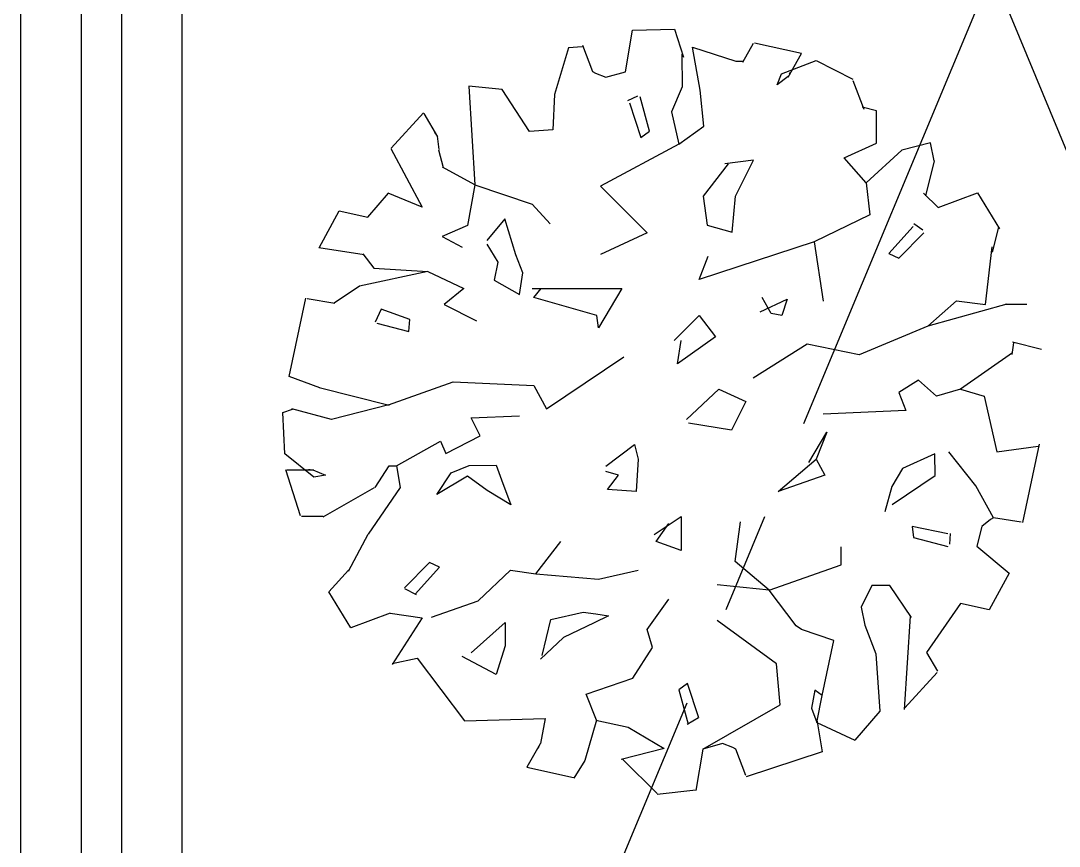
# Model space of a CAD drawing. Header units: millimetres. Extents: x 15495 to 166182, y -39946 to 18307.
# Drawn here: x 42041 to 43327, y 8578 to 9601 of the extents above; entities that cross this region are included whole.
import ezdxf

# ---------------------------------------------------------------- set-up
doc = ezdxf.new("R2010")
doc.units = ezdxf.units.MM
doc.header["$LTSCALE"] = 1000
doc.linetypes.add('CENTER', pattern=[2, 1.25, -0.25, 0.25, -0.25])
doc.layers.get('0').update_dxf_attribs({"linetype": 'CONTINUOUS'})
for name, color, linetype in [('SF-A_ELSE-100', 6, 'CONTINUOUS'), ('SF-A_ELSE-50', 6, 'CONTINUOUS'), ('SF-F_HIDE-100', 12, 'CONTINUOUS'), ('SF-F_HIDE-50', 12, 'CONTINUOUS'), ('SF_A_GARD', 3, 'CONTINUOUS')]:
    doc.layers.add(name, color=color, linetype=linetype)

# ---------------------------------------------------------------- blocks, each defined once
blk = doc.blocks.new('SF-BLOCK_100')
at = {"layer": 'SF-A_ELSE-100'}
for p, q in [((12200, 7800), (12200, 11050)), ((12125, 7880), (12125, 10975)), ((12075, 10925), (12075, 7880)), ((12000, 7800), (12000, 10850))]:
    blk.add_line(p, q, dxfattribs=at)
at = {"layer": 'SF-F_HIDE-100', "linetype": 'CENTER', "ltscale": 0.5}
for p, q in [((12014.11, 12600), (14200, 7325)), ((12200, 7325), (14400, 12600))]:
    blk.add_line(p, q, dxfattribs=at)
at = {"layer": 'SF_A_GARD'}
for p, q in [((12748.96, 9606.56), (12757.75, 9657.95)), ((12757.75, 9657.95), (12809.68, 9659.12)), ((12809.68, 9659.12), (12820.77, 9624.59)), ((12678.56, 9636.23), (12661.06, 9578.22)), ((12695.25, 9637.44), (12678.56, 9636.23)), ((12695.88, 9639.38), (12708.07, 9606.79)), ((12832.29, 9637.1), (12859.06, 9628.34)), ((12841.49, 9583.7), (12832.29, 9637.1)), ((12894.27, 9618.59), (12907.51, 9641.82)), ((12909.03, 9642.22), (12967.21, 9629.57)), ((12818.97, 9628.12), (12819.19, 9588.03)), ((12859.06, 9628.34), (12885.84, 9619.58)), ((12966.65, 9628.62), (12950.1, 9599.59)), ((12885.84, 9619.58), (12894.75, 9619.63)), ((12942.37, 9603.99), (12985.18, 9620.61)), ((12985.18, 9620.61), (13030.79, 9597.18)), ((12708.07, 9606.79), (12711.94, 9604.58)), ((12711.94, 9604.58), (12724.66, 9599.9)), ((12724.66, 9599.9), (12748.96, 9606.56)), ((12937.14, 9590.31), (12942.37, 9603.99)), ((12950.66, 9600.54), (12937.14, 9590.31)), ((12952.31, 9603.46), (12953.41, 9605.4)), ((12555.19, 9588.77), (12562.55, 9466.29)), ((12596.43, 9584.54), (12555.19, 9588.77)), ((12630.13, 9532.38), (12596.43, 9584.54)), ((12819.19, 9588.03), (12806, 9556.77)), ((12846.19, 9539.17), (12841.49, 9583.7)), ((13030.63, 9595.79), (13044.19, 9560.22)), ((12661.06, 9578.22), (12659.07, 9534.77)), ((12763.78, 9576.31), (12751.5, 9570.49)), ((12778.89, 9533.09), (12767.24, 9575.62)), ((12753.85, 9567.87), (12767.99, 9525.2)), ((13059.93, 9558.17), (13042.09, 9562.53)), ((13060.15, 9518.08), (13059.93, 9558.17)), ((12458.74, 9511.67), (12498.78, 9555.73)), ((12499.33, 9554.76), (12516.2, 9525.92)), ((12806, 9556.77), (12815.13, 9516.73)), ((12659.07, 9534.77), (12630.13, 9532.38)), ((12767.99, 9525.2), (12778.89, 9533.09)), ((12815.13, 9516.73), (12846.19, 9539.17)), ((12513.95, 9529.77), (12512.82, 9531.69)), ((12515.65, 9526.88), (12517.75, 9510.05)), ((12458.59, 9511.31), (12497.42, 9438.57)), ((12517.63, 9509.96), (12523.32, 9487.72)), ((12815.13, 9516.73), (12717.99, 9464.79)), ((13020.15, 9500.04), (13060.15, 9518.08)), ((13091.38, 9509.34), (13047.05, 9469)), ((13126.97, 9518.45), (13091.38, 9509.34)), ((13131.55, 9496.19), (13126.97, 9518.45)), ((12907.58, 9497.12), (12871.96, 9492.47)), ((12885.55, 9452.45), (12907.58, 9497.12)), ((13047.05, 9469), (13020.15, 9500.04)), ((13131.42, 9496.1), (13120.52, 9452.61)), ((12562.55, 9466.29), (12522.33, 9488.35)), ((12876.42, 9492.5), (12845.45, 9452.23)), ((13047.05, 9469), (13051.86, 9429.2)), ((12454.99, 9456.16), (12429.54, 9426.5)), ((12497.42, 9438.57), (12454.99, 9456.16)), ((12562.55, 9466.29), (12553.29, 9415.85)), ((12562.55, 9466.29), (12633.42, 9442.54)), ((12717.99, 9464.79), (12775.86, 9406.95)), ((13118.4, 9456.05), (13136.32, 9438.33)), ((13136.32, 9438.33), (13185.22, 9456.41)), ((13185.22, 9456.41), (13212.2, 9412.02)), ((12633.42, 9442.54), (12655.67, 9418.08)), ((12845.45, 9452.23), (12850.11, 9416.62)), ((12881.34, 9407.88), (12885.55, 9452.45)), ((12369.47, 9388.52), (12394.43, 9434.08)), ((12394.43, 9434.08), (12429.88, 9426.42)), ((13051.86, 9429.2), (12982.86, 9395.83)), ((12599.46, 9424.13), (12577.33, 9397.28)), ((12613.07, 9379.66), (12599.46, 9424.13)), ((12850.11, 9416.62), (12881.34, 9407.88)), ((13117.53, 9410.36), (13106.35, 9418.1)), ((12553.29, 9415.85), (12522.13, 9402.51)), ((12775.86, 9406.95), (12717.99, 9380.26)), ((13105.26, 9414.75), (13075.37, 9381.17)), ((13087.66, 9375.67), (13118.66, 9407.03)), ((13210.94, 9414.12), (13203.32, 9382.9)), ((12522.13, 9402.51), (12546.61, 9389.16)), ((12577.35, 9392.83), (12590.84, 9370.62)), ((12982.86, 9395.83), (12840.41, 9349.12)), ((12982.86, 9395.83), (12993.99, 9322.43)), ((12369.05, 9388.85), (12425.34, 9380.25)), ((12423.84, 9380.91), (12437.3, 9363.17)), ((12622.1, 9357.43), (12613.07, 9379.66)), ((12840.41, 9349.12), (12851.54, 9378.04)), ((13075.37, 9381.17), (13087.66, 9375.67)), ((13194.9, 9318.34), (13203.42, 9389.67)), ((12590.84, 9370.62), (12586.51, 9348.32)), ((12504.15, 9359.09), (12419.61, 9340.79)), ((12437.3, 9363.17), (12504.15, 9359.09)), ((12504.15, 9359.09), (12548.84, 9338)), ((12617.79, 9330.68), (12622.1, 9357.43)), ((12419.43, 9340.68), (12388.36, 9319.91)), ((12586.51, 9348.32), (12617.79, 9330.68)), ((12332.55, 9228.87), (12353.12, 9326.06)), ((12548.84, 9338), (12524.35, 9317.98)), ((12633.42, 9338), (12744.7, 9338)), ((12635.64, 9326.88), (12644.54, 9338)), ((12713.54, 9304.64), (12635.64, 9326.88)), ((12744.7, 9338), (12715.77, 9289.07)), ((12929.44, 9306.86), (12918.31, 9326.88)), ((12354.63, 9325.66), (12388.94, 9319.92)), ((12524.35, 9317.98), (12564.42, 9297.96)), ((12916.09, 9309.09), (12949.47, 9324.66)), ((12949.47, 9324.66), (12942.8, 9304.64)), ((13123.77, 9291.22), (13159.24, 9322.61)), ((13221.63, 9318.49), (13123.77, 9291.22)), ((13159.24, 9322.61), (13194.9, 9318.34)), ((13219.4, 9318.5), (13246.13, 9318.64)), ((12446.38, 9312.21), (12438.94, 9296.24)), ((12482.14, 9299.58), (12446.38, 9312.21)), ((12715.77, 9289.07), (12713.54, 9304.64)), ((12809.25, 9273.5), (12840.41, 9304.64)), ((12840.41, 9304.64), (12860.44, 9277.94)), ((12942.8, 9304.64), (12929.44, 9306.86)), ((12441.02, 9294.88), (12480.64, 9284.5)), ((12480.64, 9284.5), (12482.14, 9299.58)), ((13123.77, 9291.22), (13038.5, 9255.7)), ((12860.44, 9277.94), (12813.7, 9244.58)), ((12813.7, 9244.58), (12818.15, 9273.5)), ((12973.95, 9269.05), (12907.18, 9226.79)), ((13038.5, 9255.7), (12973.95, 9269.05)), ((13229.6, 9270.58), (13227.46, 9256.09)), ((13228.54, 9271.73), (13264.23, 9263.02)), ((12651.22, 9188.97), (12746.93, 9253.48)), ((13228.61, 9258.37), (13164.26, 9213.46)), ((12370.4, 9214.88), (12332.55, 9228.87)), ((13111.95, 9224.56), (13087.47, 9208.99)), ((13134.21, 9204.54), (13111.95, 9224.56)), ((12369.72, 9215.39), (12456.16, 9193.59)), ((12455.34, 9193.8), (12535.48, 9222.34)), ((12535.48, 9222.34), (12635.64, 9217.89)), ((12635.64, 9217.89), (12651.22, 9188.97)), ((12824.83, 9175.63), (12864.89, 9213.44)), ((12864.89, 9213.44), (12898.28, 9197.87)), ((13164.26, 9213.46), (13134.21, 9204.54)), ((13164.26, 9213.46), (13193.27, 9204.71)), ((12898.28, 9197.87), (12880.47, 9162.28)), ((13087.47, 9208.99), (13096.37, 9186.75)), ((13193.27, 9204.71), (13209.24, 9135.74)), ((12324.78, 9184.51), (12336.46, 9188.47)), ((12384.88, 9175.77), (12335.8, 9188.86)), ((12456.06, 9193.98), (12384.88, 9175.77)), ((13096.37, 9186.75), (12993.99, 9182.3)), ((12327.3, 9133.18), (12324.79, 9184.39)), ((12557.74, 9177.85), (12617.84, 9180.08)), ((12568.87, 9155.61), (12557.74, 9177.85)), ((12880.47, 9162.28), (12827.06, 9171.18)), ((12976.18, 9122.24), (12998.44, 9160.06)), ((12998.44, 9160.06), (12985.09, 9126.69)), ((12465.38, 9118.3), (12519.9, 9148.94)), ((12519.9, 9148.94), (12526.58, 9133.36)), ((12526.58, 9133.36), (12568.87, 9155.61)), ((12363.1, 9104.42), (12327.3, 9133.18)), ((12724.67, 9117.79), (12760.28, 9144.49)), ((12760.28, 9144.49), (12764.74, 9126.69)), ((13183.18, 9093.33), (13149.79, 9135.59)), ((13209.24, 9135.74), (13260.44, 9142.71)), ((13261.33, 9145.09), (13240.75, 9047.9)), ((12764.74, 9126.69), (12762.51, 9086.66)), ((12938.34, 9086.66), (12985.09, 9126.69)), ((12985.09, 9126.69), (12996.21, 9106.68)), ((13132.34, 9133.05), (13092.34, 9115)), ((13132.48, 9106.32), (13132.34, 9133.05)), ((12346.65, 9056.43), (12328.52, 9113.14)), ((12329.63, 9113.14), (12363.04, 9113.32)), ((12358.59, 9113.29), (12356.36, 9113.28)), ((12361.94, 9113.32), (12377.56, 9106.73)), ((12438.8, 9091.42), (12456.48, 9118.25)), ((12456.48, 9118.25), (12465.38, 9118.3)), ((12465.38, 9118.3), (12469.98, 9091.59)), ((12515.59, 9082.87), (12533.26, 9109.69)), ((12533.26, 9109.69), (12555.49, 9118.73)), ((12555.49, 9118.73), (12588.9, 9118.91)), ((12588.9, 9118.91), (12595.68, 9101.12)), ((12740.25, 9106.68), (12724.67, 9111.12)), ((13092.34, 9115), (13079.1, 9092.66)), ((12377.56, 9106.73), (12363.1, 9104.42)), ((12553.33, 9105.35), (12515.59, 9082.87)), ((12577.93, 9087.66), (12553.33, 9105.35)), ((12595.68, 9101.12), (12606.99, 9070)), ((12726.9, 9088.88), (12740.25, 9106.68)), ((12996.21, 9106.68), (12938.34, 9086.66)), ((13079.22, 9070.38), (13132.48, 9106.32)), ((12374.5, 9055.03), (12438.34, 9091.58)), ((12469.98, 9091.59), (12430.21, 9033.46)), ((12606.99, 9070), (12577.93, 9087.66)), ((12762.51, 9086.66), (12726.9, 9088.88)), ((13079.1, 9092.66), (13070.36, 9061.43)), ((13204.93, 9054.04), (13183.18, 9093.33)), ((12374.5, 9055.47), (12347.77, 9055.32)), ((12784.77, 9033.27), (12818.15, 9055.51)), ((12786.99, 9024.38), (12802.57, 9046.62)), ((12818.15, 9055.51), (12818.15, 9013.25)), ((12884.92, 8999.91), (12891.6, 9048.84)), ((13190.68, 9043.13), (13184.29, 9018.76)), ((13201.09, 9051.8), (13190.68, 9043.13)), ((13204.93, 9054.04), (13201.09, 9051.8)), ((13239.25, 9048.31), (13204.93, 9054.04)), ((12429.75, 9033.06), (12405.5, 8987.26)), ((13148.34, 9033.86), (13104.32, 9042.95)), ((13104.32, 9042.95), (13105.7, 9029.56)), ((13150.68, 9021.04), (13151.79, 9034.59)), ((12637.87, 8984.34), (12669.03, 9024.38)), ((12818.15, 9013.25), (12786.99, 9024.38)), ((13016.24, 8995.46), (13016.24, 9017.7)), ((13105.7, 9029.56), (13148.36, 9018.39)), ((13184.29, 9018.76), (13224.4, 8985.44)), ((12506.24, 8998.3), (12475.23, 8966.94)), ((12488.63, 8959.22), (12518.52, 8992.8)), ((12518.52, 8992.8), (12506.24, 8998.3)), ((12927.22, 8964.32), (12884.92, 8999.91)), ((12927.22, 8964.32), (13016.24, 8995.46)), ((12381.7, 8961.95), (12406.05, 8988.81)), ((12566.64, 8950.97), (12606.71, 8988.79)), ((12606.71, 8988.79), (12637.87, 8984.34)), ((12637.87, 8984.34), (12715.77, 8977.66)), ((12715.77, 8977.66), (12764.74, 8988.79)), ((13224.4, 8985.44), (13199.45, 8939.89)), ((12475.22, 8966.48), (12489.74, 8958.76)), ((12927.22, 8964.32), (12862.67, 8970.99)), ((13054.26, 8970.07), (13041.04, 8943.27)), ((13076.54, 8970.2), (13054.26, 8970.07)), ((13103.49, 8930.25), (13076.54, 8970.2)), ((12408.68, 8917.56), (12381.7, 8961.95)), ((12775.86, 8915.38), (12802.57, 8953.2)), ((12960.6, 8919.83), (12927.22, 8964.32)), ((12508.77, 8930.95), (12566.64, 8950.97)), ((13041.04, 8943.27), (13045.63, 8921.02)), ((13164, 8947.55), (13122.05, 8886.89)), ((13199.45, 8939.89), (13164, 8947.55)), ((12457.58, 8935.64), (12408.68, 8917.56)), ((12457.57, 8935.76), (12497.14, 8929.85)), ((12497.14, 8929.85), (12460.15, 8872.29)), ((12645.89, 8883.1), (12656.78, 8927.71)), ((12656.78, 8927.71), (12696.82, 8936.85)), ((12696.82, 8936.85), (12712.43, 8934.71)), ((12728.03, 8932.57), (12710.26, 8923.55)), ((12712.43, 8934.71), (12728.03, 8932.57)), ((13101.59, 8932.05), (13094.44, 8816.17)), ((12557.74, 8886.47), (12600.03, 8924.28)), ((12600.03, 8924.28), (12600.03, 8895.36)), ((12710.26, 8923.55), (12672.5, 8905.53)), ((12782.54, 8893.14), (12775.86, 8915.38)), ((12936.12, 8873.12), (12862.67, 8926.51)), ((12967.28, 8915.38), (12960.6, 8919.83)), ((13007.34, 8902.04), (12967.28, 8915.38)), ((13045.63, 8921.02), (13059.19, 8885.45)), ((12672.5, 8905.53), (12643.68, 8878.64)), ((12992.65, 8833.86), (13007.34, 8902.04)), ((12600.03, 8895.36), (12588.9, 8859.77)), ((12758.06, 8855.33), (12782.54, 8893.14)), ((12460.03, 8873.23), (12491.18, 8880.08)), ((12491.18, 8880.08), (12549.52, 8802.44)), ((12588.9, 8859.77), (12546.61, 8882.02)), ((13059.19, 8885.45), (13064.03, 8814.2)), ((13122.05, 8886.89), (13135.55, 8863.82)), ((12940.57, 8821.96), (12936.12, 8873.12)), ((12700.19, 8835.31), (12758.06, 8855.33)), ((13135.15, 8862.3), (13095.1, 8818.24)), ((12825.9, 8848.77), (12814.99, 8840.88)), ((12814.99, 8840.88), (12826.65, 8798.35)), ((12840.04, 8806.1), (12825.9, 8848.77)), ((12983.71, 8840.5), (12979.38, 8818.2)), ((12992.65, 8833.86), (12983.71, 8840.5)), ((12713.09, 8803.14), (12700.19, 8835.31)), ((12986.16, 8800.41), (12992.65, 8833.86)), ((12844.93, 8767.41), (12940.57, 8821.96)), ((12979.38, 8818.2), (12986.16, 8800.41)), ((13064.03, 8814.2), (13033.04, 8778.38)), ((12549.52, 8802.44), (12649.74, 8805.22)), ((12649.56, 8805.1), (12643.61, 8774.16)), ((12713.12, 8803.26), (12698.92, 8753.05)), ((12712.15, 8803.35), (12752.29, 8794.66)), ((12825.57, 8798), (12839.45, 8806.43)), ((12986.06, 8803.64), (12992.86, 8763.86)), ((12986.16, 8800.41), (13033.05, 8778.4)), ((12752.29, 8794.66), (12796.98, 8768.18)), ((12627.24, 8745.36), (12643.79, 8774.37)), ((12869.23, 8774.07), (12844.93, 8767.41)), ((12881.95, 8769.39), (12869.23, 8774.07)), ((12641.58, 8770.51), (12640.48, 8768.58)), ((12796.98, 8768.18), (12743.6, 8754.52)), ((12844.93, 8767.41), (12836.13, 8716.02)), ((12885.81, 8767.18), (12881.95, 8769.39)), ((12898, 8734.59), (12885.81, 8767.18)), ((12992.86, 8763.86), (12898.41, 8733.09)), ((12698.86, 8753.03), (12685.05, 8731.23)), ((12745.81, 8754.52), (12788.37, 8712.43)), ((12684.86, 8731.75), (12626.68, 8744.4)), ((12788.18, 8711.47), (12836.05, 8716.75))]:
    blk.add_line(p, q, dxfattribs=at)
blk = doc.blocks.new('SF-BLOCK_50')
at = {"layer": 'SF-A_ELSE-50'}
for p, q in [((12200, 7800), (12200, 11050)), ((12125, 7880), (12125, 10975)), ((12075, 10925), (12075, 7880)), ((12000, 7800), (12000, 10850))]:
    blk.add_line(p, q, dxfattribs=at)
at = {"layer": 'SF-F_HIDE-50', "linetype": 'CENTER', "ltscale": 0.5}
for p, q in [((12014.11, 12600), (14200, 7325)), ((12200, 7325), (14400, 12600))]:
    blk.add_line(p, q, dxfattribs=at)
at = {"layer": 'SF_A_GARD'}
for p, q in [((12748.96, 9606.56), (12757.75, 9657.95)), ((12757.75, 9657.95), (12809.68, 9659.12)), ((12809.68, 9659.12), (12820.77, 9624.59)), ((12678.56, 9636.23), (12661.06, 9578.22)), ((12695.25, 9637.44), (12678.56, 9636.23)), ((12695.88, 9639.38), (12708.07, 9606.79)), ((12832.29, 9637.1), (12859.06, 9628.34)), ((12841.49, 9583.7), (12832.29, 9637.1)), ((12894.27, 9618.59), (12907.51, 9641.82)), ((12909.03, 9642.22), (12967.21, 9629.57)), ((12818.97, 9628.12), (12819.19, 9588.03)), ((12859.06, 9628.34), (12885.84, 9619.58)), ((12966.65, 9628.62), (12950.1, 9599.59)), ((12885.84, 9619.58), (12894.75, 9619.63)), ((12942.37, 9603.99), (12985.18, 9620.61)), ((12985.18, 9620.61), (13030.79, 9597.18)), ((12708.07, 9606.79), (12711.94, 9604.58)), ((12711.94, 9604.58), (12724.66, 9599.9)), ((12724.66, 9599.9), (12748.96, 9606.56)), ((12937.14, 9590.31), (12942.37, 9603.99)), ((12950.66, 9600.54), (12937.14, 9590.31)), ((12952.31, 9603.46), (12953.41, 9605.4)), ((12555.19, 9588.77), (12562.55, 9466.29)), ((12596.43, 9584.54), (12555.19, 9588.77)), ((12630.13, 9532.38), (12596.43, 9584.54)), ((12819.19, 9588.03), (12806, 9556.77)), ((12846.19, 9539.17), (12841.49, 9583.7)), ((13030.63, 9595.79), (13044.19, 9560.22)), ((12661.06, 9578.22), (12659.07, 9534.77)), ((12763.78, 9576.31), (12751.5, 9570.49)), ((12778.89, 9533.09), (12767.24, 9575.62)), ((12753.85, 9567.87), (12767.99, 9525.2)), ((13059.93, 9558.17), (13042.09, 9562.53)), ((13060.15, 9518.08), (13059.93, 9558.17)), ((12458.74, 9511.67), (12498.78, 9555.73)), ((12499.33, 9554.76), (12516.2, 9525.92)), ((12806, 9556.77), (12815.13, 9516.73)), ((12659.07, 9534.77), (12630.13, 9532.38)), ((12767.99, 9525.2), (12778.89, 9533.09)), ((12815.13, 9516.73), (12846.19, 9539.17)), ((12513.95, 9529.77), (12512.82, 9531.69)), ((12515.65, 9526.88), (12517.75, 9510.05)), ((12458.59, 9511.31), (12497.42, 9438.57)), ((12517.63, 9509.96), (12523.32, 9487.72)), ((12815.13, 9516.73), (12717.99, 9464.79)), ((13020.15, 9500.04), (13060.15, 9518.08)), ((13091.38, 9509.34), (13047.05, 9469)), ((13126.97, 9518.45), (13091.38, 9509.34)), ((13131.55, 9496.19), (13126.97, 9518.45)), ((12907.58, 9497.12), (12871.96, 9492.47)), ((12885.55, 9452.45), (12907.58, 9497.12)), ((13047.05, 9469), (13020.15, 9500.04)), ((13131.42, 9496.1), (13120.52, 9452.61)), ((12562.55, 9466.29), (12522.33, 9488.35)), ((12876.42, 9492.5), (12845.45, 9452.23)), ((13047.05, 9469), (13051.86, 9429.2)), ((12454.99, 9456.16), (12429.54, 9426.5)), ((12497.42, 9438.57), (12454.99, 9456.16)), ((12562.55, 9466.29), (12553.29, 9415.85)), ((12562.55, 9466.29), (12633.42, 9442.54)), ((12717.99, 9464.79), (12775.86, 9406.95)), ((13118.4, 9456.05), (13136.32, 9438.33)), ((13136.32, 9438.33), (13185.22, 9456.41)), ((13185.22, 9456.41), (13212.2, 9412.02)), ((12633.42, 9442.54), (12655.67, 9418.08)), ((12845.45, 9452.23), (12850.11, 9416.62)), ((12881.34, 9407.88), (12885.55, 9452.45)), ((12369.47, 9388.52), (12394.43, 9434.08)), ((12394.43, 9434.08), (12429.88, 9426.42)), ((13051.86, 9429.2), (12982.86, 9395.83)), ((12599.46, 9424.13), (12577.33, 9397.28)), ((12613.07, 9379.66), (12599.46, 9424.13)), ((12850.11, 9416.62), (12881.34, 9407.88)), ((13117.53, 9410.36), (13106.35, 9418.1)), ((12553.29, 9415.85), (12522.13, 9402.51)), ((12775.86, 9406.95), (12717.99, 9380.26)), ((13105.26, 9414.75), (13075.37, 9381.17)), ((13087.66, 9375.67), (13118.66, 9407.03)), ((13210.94, 9414.12), (13203.32, 9382.9)), ((12522.13, 9402.51), (12546.61, 9389.16)), ((12577.35, 9392.83), (12590.84, 9370.62)), ((12982.86, 9395.83), (12840.41, 9349.12)), ((12982.86, 9395.83), (12993.99, 9322.43)), ((12369.05, 9388.85), (12425.34, 9380.25)), ((12423.84, 9380.91), (12437.3, 9363.17)), ((12622.1, 9357.43), (12613.07, 9379.66)), ((12840.41, 9349.12), (12851.54, 9378.04)), ((13075.37, 9381.17), (13087.66, 9375.67)), ((13194.9, 9318.34), (13203.42, 9389.67)), ((12590.84, 9370.62), (12586.51, 9348.32)), ((12504.15, 9359.09), (12419.61, 9340.79)), ((12437.3, 9363.17), (12504.15, 9359.09)), ((12504.15, 9359.09), (12548.84, 9338)), ((12617.79, 9330.68), (12622.1, 9357.43)), ((12419.43, 9340.68), (12388.36, 9319.91)), ((12586.51, 9348.32), (12617.79, 9330.68)), ((12332.55, 9228.87), (12353.12, 9326.06)), ((12548.84, 9338), (12524.35, 9317.98)), ((12633.42, 9338), (12744.7, 9338)), ((12635.64, 9326.88), (12644.54, 9338)), ((12713.54, 9304.64), (12635.64, 9326.88)), ((12744.7, 9338), (12715.77, 9289.07)), ((12929.44, 9306.86), (12918.31, 9326.88)), ((12354.63, 9325.66), (12388.94, 9319.92)), ((12524.35, 9317.98), (12564.42, 9297.96)), ((12916.09, 9309.09), (12949.47, 9324.66)), ((12949.47, 9324.66), (12942.8, 9304.64)), ((13123.77, 9291.22), (13159.24, 9322.61)), ((13221.63, 9318.49), (13123.77, 9291.22)), ((13159.24, 9322.61), (13194.9, 9318.34)), ((13219.4, 9318.5), (13246.13, 9318.64)), ((12446.38, 9312.21), (12438.94, 9296.24)), ((12482.14, 9299.58), (12446.38, 9312.21)), ((12715.77, 9289.07), (12713.54, 9304.64)), ((12809.25, 9273.5), (12840.41, 9304.64)), ((12840.41, 9304.64), (12860.44, 9277.94)), ((12942.8, 9304.64), (12929.44, 9306.86)), ((12441.02, 9294.88), (12480.64, 9284.5)), ((12480.64, 9284.5), (12482.14, 9299.58)), ((13123.77, 9291.22), (13038.5, 9255.7)), ((12860.44, 9277.94), (12813.7, 9244.58)), ((12813.7, 9244.58), (12818.15, 9273.5)), ((12973.95, 9269.05), (12907.18, 9226.79)), ((13038.5, 9255.7), (12973.95, 9269.05)), ((13229.6, 9270.58), (13227.46, 9256.09)), ((13228.54, 9271.73), (13264.23, 9263.02)), ((12651.22, 9188.97), (12746.93, 9253.48)), ((13228.61, 9258.37), (13164.26, 9213.46)), ((12370.4, 9214.88), (12332.55, 9228.87)), ((13111.95, 9224.56), (13087.47, 9208.99)), ((13134.21, 9204.54), (13111.95, 9224.56)), ((12369.72, 9215.39), (12456.16, 9193.59)), ((12455.34, 9193.8), (12535.48, 9222.34)), ((12535.48, 9222.34), (12635.64, 9217.89)), ((12635.64, 9217.89), (12651.22, 9188.97)), ((12824.83, 9175.63), (12864.89, 9213.44)), ((12864.89, 9213.44), (12898.28, 9197.87)), ((13164.26, 9213.46), (13134.21, 9204.54)), ((13164.26, 9213.46), (13193.27, 9204.71)), ((12898.28, 9197.87), (12880.47, 9162.28)), ((13087.47, 9208.99), (13096.37, 9186.75)), ((13193.27, 9204.71), (13209.24, 9135.74)), ((12324.78, 9184.51), (12336.46, 9188.47)), ((12384.88, 9175.77), (12335.8, 9188.86)), ((12456.06, 9193.98), (12384.88, 9175.77)), ((13096.37, 9186.75), (12993.99, 9182.3)), ((12327.3, 9133.18), (12324.79, 9184.39)), ((12557.74, 9177.85), (12617.84, 9180.08)), ((12568.87, 9155.61), (12557.74, 9177.85)), ((12880.47, 9162.28), (12827.06, 9171.18)), ((12976.18, 9122.24), (12998.44, 9160.06)), ((12998.44, 9160.06), (12985.09, 9126.69)), ((12465.38, 9118.3), (12519.9, 9148.94)), ((12519.9, 9148.94), (12526.58, 9133.36)), ((12526.58, 9133.36), (12568.87, 9155.61)), ((12363.1, 9104.42), (12327.3, 9133.18)), ((12724.67, 9117.79), (12760.28, 9144.49)), ((12760.28, 9144.49), (12764.74, 9126.69)), ((13183.18, 9093.33), (13149.79, 9135.59)), ((13209.24, 9135.74), (13260.44, 9142.71)), ((13261.33, 9145.09), (13240.75, 9047.9)), ((12764.74, 9126.69), (12762.51, 9086.66)), ((12938.34, 9086.66), (12985.09, 9126.69)), ((12985.09, 9126.69), (12996.21, 9106.68)), ((13132.34, 9133.05), (13092.34, 9115)), ((13132.48, 9106.32), (13132.34, 9133.05)), ((12346.65, 9056.43), (12328.52, 9113.14)), ((12329.63, 9113.14), (12363.04, 9113.32)), ((12358.59, 9113.29), (12356.36, 9113.28)), ((12361.94, 9113.32), (12377.56, 9106.73)), ((12438.8, 9091.42), (12456.48, 9118.25)), ((12456.48, 9118.25), (12465.38, 9118.3)), ((12465.38, 9118.3), (12469.98, 9091.59)), ((12515.59, 9082.87), (12533.26, 9109.69)), ((12533.26, 9109.69), (12555.49, 9118.73)), ((12555.49, 9118.73), (12588.9, 9118.91)), ((12588.9, 9118.91), (12595.68, 9101.12)), ((12740.25, 9106.68), (12724.67, 9111.12)), ((13092.34, 9115), (13079.1, 9092.66)), ((12377.56, 9106.73), (12363.1, 9104.42)), ((12553.33, 9105.35), (12515.59, 9082.87)), ((12577.93, 9087.66), (12553.33, 9105.35)), ((12595.68, 9101.12), (12606.99, 9070)), ((12726.9, 9088.88), (12740.25, 9106.68)), ((12996.21, 9106.68), (12938.34, 9086.66)), ((13079.22, 9070.38), (13132.48, 9106.32)), ((12374.5, 9055.03), (12438.34, 9091.58)), ((12469.98, 9091.59), (12430.21, 9033.46)), ((12606.99, 9070), (12577.93, 9087.66)), ((12762.51, 9086.66), (12726.9, 9088.88)), ((13079.1, 9092.66), (13070.36, 9061.43)), ((13204.93, 9054.04), (13183.18, 9093.33)), ((12374.5, 9055.47), (12347.77, 9055.32)), ((12784.77, 9033.27), (12818.15, 9055.51)), ((12786.99, 9024.38), (12802.57, 9046.62)), ((12818.15, 9055.51), (12818.15, 9013.25)), ((12884.92, 8999.91), (12891.6, 9048.84)), ((13190.68, 9043.13), (13184.29, 9018.76)), ((13201.09, 9051.8), (13190.68, 9043.13)), ((13204.93, 9054.04), (13201.09, 9051.8)), ((13239.25, 9048.31), (13204.93, 9054.04)), ((12429.75, 9033.06), (12405.5, 8987.26)), ((13148.34, 9033.86), (13104.32, 9042.95)), ((13104.32, 9042.95), (13105.7, 9029.56)), ((13150.68, 9021.04), (13151.79, 9034.59)), ((12637.87, 8984.34), (12669.03, 9024.38)), ((12818.15, 9013.25), (12786.99, 9024.38)), ((13016.24, 8995.46), (13016.24, 9017.7)), ((13105.7, 9029.56), (13148.36, 9018.39)), ((13184.29, 9018.76), (13224.4, 8985.44)), ((12506.24, 8998.3), (12475.23, 8966.94)), ((12488.63, 8959.22), (12518.52, 8992.8)), ((12518.52, 8992.8), (12506.24, 8998.3)), ((12927.22, 8964.32), (12884.92, 8999.91)), ((12927.22, 8964.32), (13016.24, 8995.46)), ((12381.7, 8961.95), (12406.05, 8988.81)), ((12566.64, 8950.97), (12606.71, 8988.79)), ((12606.71, 8988.79), (12637.87, 8984.34)), ((12637.87, 8984.34), (12715.77, 8977.66)), ((12715.77, 8977.66), (12764.74, 8988.79)), ((13224.4, 8985.44), (13199.45, 8939.89)), ((12475.22, 8966.48), (12489.74, 8958.76)), ((12927.22, 8964.32), (12862.67, 8970.99)), ((13054.26, 8970.07), (13041.04, 8943.27)), ((13076.54, 8970.2), (13054.26, 8970.07)), ((13103.49, 8930.25), (13076.54, 8970.2)), ((12408.68, 8917.56), (12381.7, 8961.95)), ((12775.86, 8915.38), (12802.57, 8953.2)), ((12960.6, 8919.83), (12927.22, 8964.32)), ((12508.77, 8930.95), (12566.64, 8950.97)), ((13041.04, 8943.27), (13045.63, 8921.02)), ((13164, 8947.55), (13122.05, 8886.89)), ((13199.45, 8939.89), (13164, 8947.55)), ((12457.58, 8935.64), (12408.68, 8917.56)), ((12457.57, 8935.76), (12497.14, 8929.85)), ((12497.14, 8929.85), (12460.15, 8872.29)), ((12645.89, 8883.1), (12656.78, 8927.71)), ((12656.78, 8927.71), (12696.82, 8936.85)), ((12696.82, 8936.85), (12712.43, 8934.71)), ((12728.03, 8932.57), (12710.26, 8923.55)), ((12712.43, 8934.71), (12728.03, 8932.57)), ((13101.59, 8932.05), (13094.44, 8816.17)), ((12557.74, 8886.47), (12600.03, 8924.28)), ((12600.03, 8924.28), (12600.03, 8895.36)), ((12710.26, 8923.55), (12672.5, 8905.53)), ((12782.54, 8893.14), (12775.86, 8915.38)), ((12936.12, 8873.12), (12862.67, 8926.51)), ((12967.28, 8915.38), (12960.6, 8919.83)), ((13007.34, 8902.04), (12967.28, 8915.38)), ((13045.63, 8921.02), (13059.19, 8885.45)), ((12672.5, 8905.53), (12643.68, 8878.64)), ((12992.65, 8833.86), (13007.34, 8902.04)), ((12600.03, 8895.36), (12588.9, 8859.77)), ((12758.06, 8855.33), (12782.54, 8893.14)), ((12460.03, 8873.23), (12491.18, 8880.08)), ((12491.18, 8880.08), (12549.52, 8802.44)), ((12588.9, 8859.77), (12546.61, 8882.02)), ((13059.19, 8885.45), (13064.03, 8814.2)), ((13122.05, 8886.89), (13135.55, 8863.82)), ((12940.57, 8821.96), (12936.12, 8873.12)), ((12700.19, 8835.31), (12758.06, 8855.33)), ((13135.15, 8862.3), (13095.1, 8818.24)), ((12825.9, 8848.77), (12814.99, 8840.88)), ((12814.99, 8840.88), (12826.65, 8798.35)), ((12840.04, 8806.1), (12825.9, 8848.77)), ((12983.71, 8840.5), (12979.38, 8818.2)), ((12992.65, 8833.86), (12983.71, 8840.5)), ((12713.09, 8803.14), (12700.19, 8835.31)), ((12986.16, 8800.41), (12992.65, 8833.86)), ((12844.93, 8767.41), (12940.57, 8821.96)), ((12979.38, 8818.2), (12986.16, 8800.41)), ((13064.03, 8814.2), (13033.04, 8778.38)), ((12549.52, 8802.44), (12649.74, 8805.22)), ((12649.56, 8805.1), (12643.61, 8774.16)), ((12713.12, 8803.26), (12698.92, 8753.05)), ((12712.15, 8803.35), (12752.29, 8794.66)), ((12825.57, 8798), (12839.45, 8806.43)), ((12986.06, 8803.64), (12992.86, 8763.86)), ((12986.16, 8800.41), (13033.05, 8778.4)), ((12752.29, 8794.66), (12796.98, 8768.18)), ((12627.24, 8745.36), (12643.79, 8774.37)), ((12869.23, 8774.07), (12844.93, 8767.41)), ((12881.95, 8769.39), (12869.23, 8774.07)), ((12641.58, 8770.51), (12640.48, 8768.58)), ((12796.98, 8768.18), (12743.6, 8754.52)), ((12844.93, 8767.41), (12836.13, 8716.02)), ((12885.81, 8767.18), (12881.95, 8769.39)), ((12898, 8734.59), (12885.81, 8767.18)), ((12992.86, 8763.86), (12898.41, 8733.09)), ((12698.86, 8753.03), (12685.05, 8731.23)), ((12745.81, 8754.52), (12788.37, 8712.43)), ((12684.86, 8731.75), (12626.68, 8744.4)), ((12788.18, 8711.47), (12836.05, 8716.75))]:
    blk.add_line(p, q, dxfattribs=at)

msp = doc.modelspace()

# ---------------------------------------------------------------- block references
for name in ['SF-BLOCK_100', 'SF-BLOCK_50']:
    msp.add_blockref(name, (30040.7, -69))

doc.saveas('drawing.dxf')
